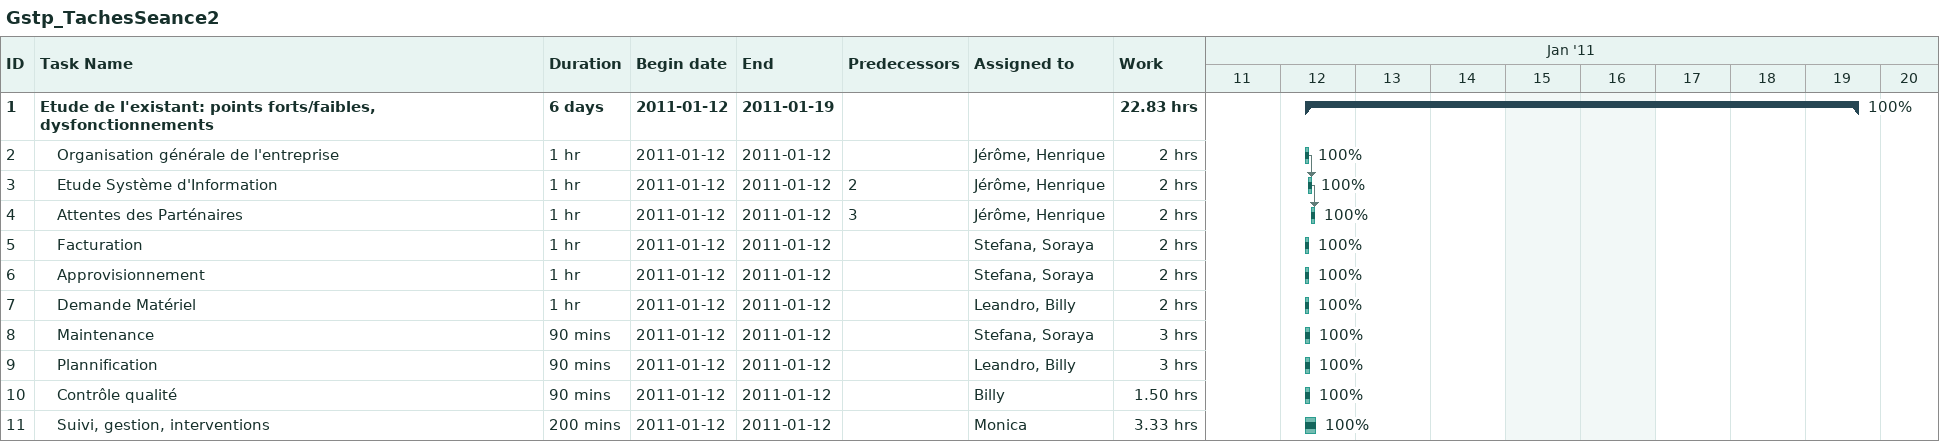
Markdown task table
Gstp_TachesSeance2

| ID | Level | Task | Duration | Start | Finish | Predecessors | Resources | % complete | Work (h) |
|---|---|---|---|---|---|---|---|---|---|
| 1 | 1 | **Etude de l'existant: points forts/faibles, dysfonctionnements** | 6d | 2011-01-12 | 2011-01-19 |  |  | 100 | 22.83 |
| 2 | 2 | Organisation générale de l'entreprise | 1h | 2011-01-12 | 2011-01-12 |  | Jérôme, Henrique | 100 | 2 |
| 3 | 2 | Etude Système d'Information | 1h | 2011-01-12 | 2011-01-12 | 2 | Jérôme, Henrique | 100 | 2 |
| 4 | 2 | Attentes des Parténaires | 1h | 2011-01-12 | 2011-01-12 | 3 | Jérôme, Henrique | 100 | 2 |
| 5 | 2 | Facturation | 1h | 2011-01-12 | 2011-01-12 |  | Stefana, Soraya | 100 | 2 |
| 6 | 2 | Approvisionnement | 1h | 2011-01-12 | 2011-01-12 |  | Stefana, Soraya | 100 | 2 |
| 7 | 2 | Demande Matériel | 1h | 2011-01-12 | 2011-01-12 |  | Leandro, Billy | 100 | 2 |
| 8 | 2 | Maintenance | 90min | 2011-01-12 | 2011-01-12 |  | Stefana, Soraya | 100 | 3 |
| 9 | 2 | Plannification | 90min | 2011-01-12 | 2011-01-12 |  | Leandro, Billy | 100 | 3 |
| 10 | 2 | Contrôle qualité | 90min | 2011-01-12 | 2011-01-12 |  | Billy | 100 | 1.50 |
| 11 | 2 | Suivi, gestion, interventions | 200min | 2011-01-12 | 2011-01-12 |  | Monica | 100 | 3.33 |
